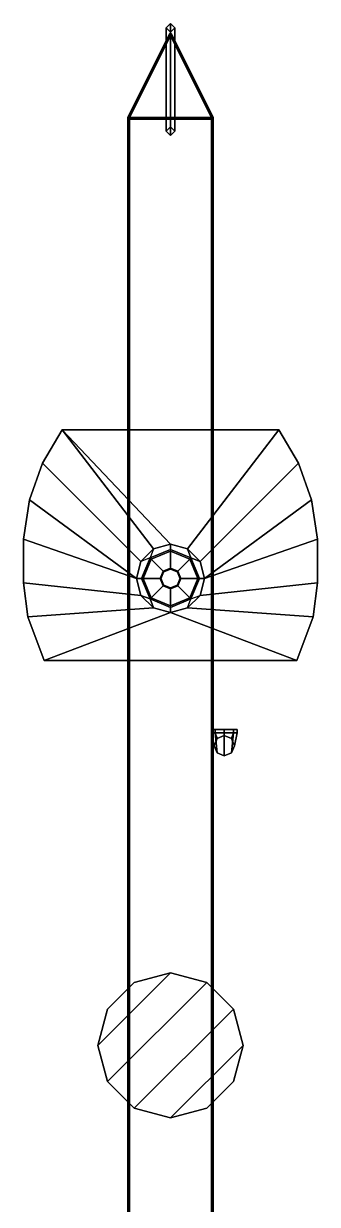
# Model space of a CAD drawing. Extents: x -2.2 to 2.2, y -19.6 to 20.7.
# Drawn here: x -1.72 to 1.72, y 6.89 to 20.72 of the extents above; entities that cross this region are included whole.
import ezdxf

# ---------------------------------------------------------------- set-up
doc = ezdxf.new("R2010")
doc.units = 0
doc.layers.add('SUPERSTRUCTURE', color=3, linetype='CONTINUOUS')

msp = doc.modelspace()

# ---------------------------------------------------------------- linework, layer by layer
at = {"layer": 'SUPERSTRUCTURE'}
for points in [[(0, 19.51, 1.44), (-0.05, 19.46, 1.44), (-0.05, 20.67, 4.45), (0, 20.72, 4.45)], [(0, 20.72, 4.45), (-0.05, 20.67, 4.45), (0, 20.62, 4.45), (0.05, 20.67, 4.45)], [(-0.05, 19.46, 1.44), (0, 19.41, 1.44), (0, 20.62, 4.45), (-0.05, 20.67, 4.45)], [(0.05, 19.46, 1.44), (0, 19.51, 1.44), (0, 20.72, 4.45), (0.05, 20.67, 4.45)], [(0, 19.41, 1.44), (0.05, 19.46, 1.44), (0.05, 20.67, 4.45), (0, 20.62, 4.45)], [(0, 20.6, 4.39), (-0.01, 20.6, 4.38), (-0.5, 19.62, 4.48), (-0.49, 19.61, 4.49)], [(-0.01, 20.6, 4.38), (0, 20.59, 4.37), (-0.49, 19.61, 4.47), (-0.5, 19.62, 4.48)], [(0.01, 20.6, 4.38), (0, 20.6, 4.39), (-0.49, 19.61, 4.49), (-0.48, 19.62, 4.48)], [(0, 20.59, 4.37), (0.01, 20.6, 4.38), (-0.48, 19.62, 4.48), (-0.49, 19.61, 4.47)], [(0, 20.6, 4.39), (-0.01, 20.6, 4.38), (0.48, 19.62, 4.48), (0.49, 19.61, 4.49)], [(-0.01, 20.6, 4.38), (0, 20.59, 4.37), (0.49, 19.61, 4.47), (0.48, 19.62, 4.48)], [(0.01, 20.6, 4.38), (0, 20.6, 4.39), (0.49, 19.61, 4.49), (0.5, 19.62, 4.48)], [(0, 20.59, 4.37), (0.01, 20.6, 4.38), (0.5, 19.62, 4.48), (0.49, 19.61, 4.47)], [(-0.49, 19.61, 4.49), (-0.5, 19.62, 4.48), (-0.5, -1.07, 7.4), (-0.49, -1.08, 7.41)], [(-0.5, 19.62, 4.48), (-0.49, 19.61, 4.47), (-0.49, -1.09, 7.38), (-0.5, -1.07, 7.4)], [(0.49, 19.61, 4.49), (0.48, 19.62, 4.48), (-0.48, 19.62, 4.48), (-0.49, 19.61, 4.49)], [(0.48, 19.62, 4.48), (0.49, 19.61, 4.47), (-0.49, 19.61, 4.47), (-0.48, 19.62, 4.48)], [(-0.48, 19.6, 4.48), (-0.49, 19.61, 4.49), (-0.49, -1.08, 7.41), (-0.48, -1.07, 7.4)], [(-0.49, 19.61, 4.47), (-0.48, 19.6, 4.48), (-0.48, -1.07, 7.4), (-0.49, -1.09, 7.38)], [(0.48, 19.6, 4.48), (0.49, 19.61, 4.49), (-0.49, 19.61, 4.49), (-0.48, 19.6, 4.48)], [(0.49, 19.61, 4.47), (0.48, 19.6, 4.48), (-0.48, 19.6, 4.48), (-0.49, 19.61, 4.47)], [(0.49, 19.61, 4.49), (0.48, 19.6, 4.48), (0.48, -1.07, 7.4), (0.49, -1.08, 7.41)], [(0.48, 19.6, 4.48), (0.49, 19.61, 4.47), (0.49, -1.09, 7.38), (0.48, -1.07, 7.4)], [(0.5, 19.62, 4.48), (0.49, 19.61, 4.49), (0.49, -1.08, 7.41), (0.5, -1.07, 7.4)], [(0.49, 19.61, 4.47), (0.5, 19.62, 4.48), (0.5, -1.07, 7.4), (0.49, -1.09, 7.38)], [(-1.27, 15.96, 1.59), (-1.27, 15.96, 1.57), (-1.5, 15.57, 1.57), (-1.5, 15.57, 1.59)], [(-1.27, 15.96, 1.59), (-1.5, 15.57, 1.59), (-0.346, 14.42, 1.59), (-0.2, 14.566, 1.59)], [(0.2, 14.566, 1.59), (1.27, 15.96, 1.59), (-1.27, 15.96, 1.59), (0, 14.62, 1.59)], [(1.27, 15.96, 1.59), (1.27, 15.96, 1.57), (-1.27, 15.96, 1.57), (-1.27, 15.96, 1.59)], [(-1.27, 15.96, 1.59), (-1.27, 15.96, 1.59), (-0.2, 14.566, 1.59), (0, 14.62, 1.59)], [(0.346, 14.42, 1.59), (1.5, 15.57, 1.59), (1.27, 15.96, 1.59), (0.2, 14.566, 1.59)], [(1.27, 15.96, 1.57), (1.27, 15.96, 1.59), (1.5, 15.57, 1.59), (1.5, 15.57, 1.57)], [(-1.5, 15.57, 1.59), (-1.5, 15.57, 1.57), (-1.65, 15.14, 1.57), (-1.65, 15.14, 1.59)], [(-1.5, 15.57, 1.59), (-1.65, 15.14, 1.59), (-0.4, 14.22, 1.59), (-0.346, 14.42, 1.59)], [(0.4, 14.22, 1.59), (1.65, 15.14, 1.59), (1.5, 15.57, 1.59), (0.346, 14.42, 1.59)], [(1.5, 15.57, 1.57), (1.5, 15.57, 1.59), (1.65, 15.14, 1.59), (1.65, 15.14, 1.57)], [(-1.65, 15.14, 1.59), (-1.65, 15.14, 1.57), (-1.72, 14.68, 1.57), (-1.72, 14.68, 1.59)], [(-1.65, 15.14, 1.59), (-1.72, 14.68, 1.59), (-0.4, 14.22, 1.59)], [(0.4, 14.22, 1.59), (1.72, 14.68, 1.59), (1.65, 15.14, 1.59), (0.4, 14.22, 1.59)], [(1.65, 15.14, 1.57), (1.65, 15.14, 1.59), (1.72, 14.68, 1.59), (1.72, 14.68, 1.57)], [(-1.72, 14.68, 1.59), (-1.72, 14.68, 1.57), (-1.72, 14.17, 1.57), (-1.72, 14.17, 1.59)], [(-1.72, 14.68, 1.59), (-1.72, 14.17, 1.59), (-0.346, 14.02, 1.59), (-0.4, 14.22, 1.59)], [(0.346, 14.02, 1.59), (1.72, 14.17, 1.59), (1.72, 14.68, 1.59), (0.4, 14.22, 1.59)], [(1.72, 14.68, 1.57), (1.72, 14.68, 1.59), (1.72, 14.17, 1.59), (1.72, 14.17, 1.57)], [(-0.2, 14.566, 1.59), (-0.346, 14.42, 1.59), (-0.346, 14.42, 1.61), (-0.2, 14.566, 1.61)], [(0, 14.62, 1.61), (-0.2, 14.566, 1.61), (-0.24, 14.46, 1.61), (0, 14.56, 1.61)], [(0, 14.56, 1.61), (-0.24, 14.46, 1.61), (-0.226, 14.446, 1.64), (0, 14.54, 1.64)], [(0, 14.54, 1.64), (-0.226, 14.446, 1.64), (-0.085, 14.305, 2.16), (0, 14.34, 2.16)], [(0, 14.62, 1.59), (-0.2, 14.566, 1.59), (-0.2, 14.566, 1.61), (0, 14.62, 1.61)], [(0.2, 14.566, 1.61), (0, 14.62, 1.61), (0, 14.56, 1.61), (0.24, 14.46, 1.61)], [(0.2, 14.566, 1.59), (0, 14.62, 1.59), (0, 14.62, 1.61), (0.2, 14.566, 1.61)], [(0.24, 14.46, 1.61), (0, 14.56, 1.61), (0, 14.54, 1.64), (0.226, 14.446, 1.64)], [(0.226, 14.446, 1.64), (0, 14.54, 1.64), (0, 14.34, 2.16), (0.085, 14.305, 2.16)], [(0.346, 14.42, 1.61), (0.2, 14.566, 1.61), (0.24, 14.46, 1.61)], [(0.346, 14.42, 1.59), (0.2, 14.566, 1.59), (0.2, 14.566, 1.61), (0.346, 14.42, 1.61)], [(-0.346, 14.42, 1.61), (-0.4, 14.22, 1.61), (-0.34, 14.22, 1.61), (-0.24, 14.46, 1.61)], [(-0.346, 14.42, 1.59), (-0.4, 14.22, 1.59), (-0.4, 14.22, 1.61), (-0.346, 14.42, 1.61)], [(-0.24, 14.46, 1.61), (-0.34, 14.22, 1.61), (-0.32, 14.22, 1.64), (-0.226, 14.446, 1.64)], [(-0.226, 14.446, 1.64), (-0.32, 14.22, 1.64), (-0.12, 14.22, 2.16), (-0.085, 14.305, 2.16)], [(0.32, 14.22, 1.64), (0.226, 14.446, 1.64), (0.085, 14.305, 2.16), (0.12, 14.22, 2.16)], [(0.34, 14.22, 1.61), (0.24, 14.46, 1.61), (0.226, 14.446, 1.64), (0.32, 14.22, 1.64)], [(0.4, 14.22, 1.61), (0.346, 14.42, 1.61), (0.24, 14.46, 1.61), (0.34, 14.22, 1.61)], [(0.4, 14.22, 1.59), (0.346, 14.42, 1.59), (0.346, 14.42, 1.61), (0.4, 14.22, 1.61)], [(-0.085, 14.305, 2.16), (-0.12, 14.22, 2.16), (-0.11, 14.22, 2.27), (-0.078, 14.298, 2.27)], [(0, 14.34, 2.16), (-0.085, 14.305, 2.16), (-0.078, 14.298, 2.27), (0, 14.33, 2.27)], [(0.085, 14.305, 2.16), (0, 14.34, 2.16), (0, 14.33, 2.27), (0.078, 14.298, 2.27)], [(0.12, 14.22, 2.16), (0.085, 14.305, 2.16), (0.078, 14.298, 2.27), (0.11, 14.22, 2.27)], [(-1.72, 14.17, 1.59), (-1.72, 14.17, 1.57), (-1.67, 13.77, 1.57), (-1.67, 13.77, 1.59)], [(-0.346, 14.02, 1.59), (-1.72, 14.17, 1.59), (-1.67, 13.77, 1.59), (-0.2, 13.874, 1.59)], [(-0.4, 14.22, 1.61), (-0.346, 14.02, 1.61), (-0.24, 13.98, 1.61), (-0.34, 14.22, 1.61)], [(-0.4, 14.22, 1.59), (-0.346, 14.02, 1.59), (-0.346, 14.02, 1.61), (-0.4, 14.22, 1.61)], [(-0.34, 14.22, 1.61), (-0.24, 13.98, 1.61), (-0.226, 13.994, 1.64), (-0.32, 14.22, 1.64)], [(-0.32, 14.22, 1.64), (-0.226, 13.994, 1.64), (-0.085, 14.135, 2.16), (-0.12, 14.22, 2.16)], [(-0.226, 13.994, 1.64), (0, 13.9, 1.64), (0, 14.1, 2.16), (-0.085, 14.135, 2.16)], [(-0.12, 14.22, 2.16), (-0.085, 14.135, 2.16), (-0.078, 14.142, 2.27), (-0.11, 14.22, 2.27)], [(-0.085, 14.135, 2.16), (0, 14.1, 2.16), (0, 14.11, 2.27), (-0.078, 14.142, 2.27)], [(0, 14.1, 2.16), (0.085, 14.135, 2.16), (0.078, 14.142, 2.27), (0, 14.11, 2.27)], [(0, 13.9, 1.64), (0.226, 13.994, 1.64), (0.085, 14.135, 2.16), (0, 14.1, 2.16)], [(0.085, 14.135, 2.16), (0.12, 14.22, 2.16), (0.11, 14.22, 2.27), (0.078, 14.142, 2.27)], [(0.226, 13.994, 1.64), (0.32, 14.22, 1.64), (0.12, 14.22, 2.16), (0.085, 14.135, 2.16)], [(0.2, 13.874, 1.59), (1.67, 13.77, 1.59), (1.72, 14.17, 1.59), (0.346, 14.02, 1.59)], [(0.24, 13.98, 1.61), (0.34, 14.22, 1.61), (0.32, 14.22, 1.64), (0.226, 13.994, 1.64)], [(0.346, 14.02, 1.61), (0.4, 14.22, 1.61), (0.34, 14.22, 1.61), (0.24, 13.98, 1.61)], [(0.346, 14.02, 1.59), (0.4, 14.22, 1.59), (0.4, 14.22, 1.61), (0.346, 14.02, 1.61)], [(1.72, 14.17, 1.57), (1.72, 14.17, 1.59), (1.67, 13.77, 1.59), (1.67, 13.77, 1.57)], [(-0.346, 14.02, 1.61), (-0.2, 13.874, 1.61), (-0.24, 13.98, 1.61)], [(-0.346, 14.02, 1.59), (-0.2, 13.874, 1.59), (-0.2, 13.874, 1.61), (-0.346, 14.02, 1.61)], [(-0.24, 13.98, 1.61), (0, 13.88, 1.61), (0, 13.9, 1.64), (-0.226, 13.994, 1.64)], [(-0.2, 13.874, 1.61), (0, 13.82, 1.61), (0, 13.88, 1.61), (-0.24, 13.98, 1.61)], [(0, 13.88, 1.61), (0.24, 13.98, 1.61), (0.226, 13.994, 1.64), (0, 13.9, 1.64)], [(0, 13.82, 1.61), (0.2, 13.874, 1.61), (0.24, 13.98, 1.61), (0, 13.88, 1.61)], [(0.2, 13.874, 1.59), (0.346, 14.02, 1.59), (0.346, 14.02, 1.61), (0.2, 13.874, 1.61)], [(-0.2, 13.874, 1.59), (-1.67, 13.77, 1.59), (-1.48, 13.26, 1.59), (0, 13.82, 1.59)], [(-0.2, 13.874, 1.59), (0, 13.82, 1.59), (0, 13.82, 1.61), (-0.2, 13.874, 1.61)], [(1.48, 13.26, 1.59), (1.67, 13.77, 1.59), (0.2, 13.874, 1.59), (0, 13.82, 1.59)], [(0, 13.82, 1.59), (0.2, 13.874, 1.59), (0.2, 13.874, 1.61), (0, 13.82, 1.61)], [(-1.67, 13.77, 1.59), (-1.67, 13.77, 1.57), (-1.48, 13.26, 1.57), (-1.48, 13.26, 1.59)], [(1.48, 13.26, 1.59), (0, 13.82, 1.59), (0, 13.82, 1.59), (-1.48, 13.26, 1.59)], [(1.67, 13.77, 1.57), (1.67, 13.77, 1.59), (1.48, 13.26, 1.59), (1.48, 13.26, 1.57)], [(1.48, 13.26, 1.57), (1.48, 13.26, 1.59), (-1.48, 13.26, 1.59), (-1.48, 13.26, 1.57)], [(0.524, 12.412, 2.214), (0.48, 12.412, 2.32), (0.48, 12.45, 2.32), (0.524, 12.45, 2.214)], [(0.48, 12.412, 2.32), (0.524, 12.412, 2.426), (0.524, 12.45, 2.426), (0.48, 12.45, 2.32)], [(0.48, 12.45, 2.32), (0.524, 12.45, 2.426), (0.63, 12.45, 2.47), (0.524, 12.45, 2.214)], [(0.63, 12.412, 2.17), (0.524, 12.412, 2.214), (0.524, 12.45, 2.214), (0.63, 12.45, 2.17)], [(0.524, 12.412, 2.426), (0.63, 12.412, 2.47), (0.63, 12.45, 2.47), (0.524, 12.45, 2.426)], [(0.524, 12.45, 2.214), (0.63, 12.45, 2.47), (0.736, 12.45, 2.426), (0.63, 12.45, 2.17)], [(0.736, 12.412, 2.214), (0.63, 12.412, 2.17), (0.63, 12.45, 2.17), (0.736, 12.45, 2.214)], [(0.63, 12.412, 2.47), (0.736, 12.412, 2.426), (0.736, 12.45, 2.426), (0.63, 12.45, 2.47)], [(0.63, 12.45, 2.17), (0.736, 12.45, 2.426), (0.78, 12.45, 2.32), (0.736, 12.45, 2.214)], [(0.78, 12.412, 2.32), (0.736, 12.412, 2.214), (0.736, 12.45, 2.214), (0.78, 12.45, 2.32)], [(0.736, 12.412, 2.426), (0.78, 12.412, 2.32), (0.78, 12.45, 2.32), (0.736, 12.45, 2.426)], [(0.545, 12.345, 2.16), (0.51, 12.26, 2.24), (0.48, 12.412, 2.32), (0.524, 12.412, 2.214)], [(0.51, 12.26, 2.24), (0.545, 12.175, 2.32), (0.524, 12.412, 2.426), (0.48, 12.412, 2.32)], [(0.545, 12.345, 1.5), (0.51, 12.26, 1.5), (0.51, 12.26, 2.24), (0.545, 12.345, 2.16)], [(0.63, 12.38, 2.13), (0.545, 12.345, 2.16), (0.524, 12.412, 2.214), (0.63, 12.412, 2.17)], [(0.545, 12.175, 2.32), (0.63, 12.14, 2.35), (0.63, 12.412, 2.47), (0.524, 12.412, 2.426)], [(0.63, 12.38, 1.5), (0.545, 12.345, 1.5), (0.545, 12.345, 2.16), (0.63, 12.38, 2.13)], [(0.715, 12.345, 2.16), (0.63, 12.38, 2.13), (0.63, 12.412, 2.17), (0.736, 12.412, 2.214)], [(0.63, 12.14, 2.35), (0.715, 12.175, 2.32), (0.736, 12.412, 2.426), (0.63, 12.412, 2.47)], [(0.715, 12.345, 1.5), (0.63, 12.38, 1.5), (0.63, 12.38, 2.13), (0.715, 12.345, 2.16)], [(0.75, 12.26, 2.24), (0.715, 12.345, 2.16), (0.736, 12.412, 2.214), (0.78, 12.412, 2.32)], [(0.715, 12.175, 2.32), (0.75, 12.26, 2.24), (0.78, 12.412, 2.32), (0.736, 12.412, 2.426)], [(0.75, 12.26, 1.5), (0.715, 12.345, 1.5), (0.715, 12.345, 2.16), (0.75, 12.26, 2.24)], [(0.51, 12.26, 1.5), (0.545, 12.175, 1.5), (0.545, 12.175, 2.32), (0.51, 12.26, 2.24)], [(0.545, 12.175, 1.5), (0.63, 12.14, 1.5), (0.63, 12.14, 2.35), (0.545, 12.175, 2.32)], [(0.63, 12.14, 1.5), (0.715, 12.175, 1.5), (0.715, 12.175, 2.32), (0.63, 12.14, 2.35)], [(0.715, 12.175, 1.5), (0.75, 12.26, 1.5), (0.75, 12.26, 2.24), (0.715, 12.175, 2.32)], [(-0.425, 9.486, 1.8), (-0.736, 9.175, 1.8), (-0.85, 8.75, 1.8), (0, 9.6, 1.8)], [(0, 9.6, 1.8), (-0.85, 8.75, 1.8), (-0.736, 8.325, 1.8), (0.425, 9.486, 1.8)], [(0, 9.6, 1.63), (-0.425, 9.486, 1.608), (-0.425, 9.486, 1.8), (0, 9.6, 1.8)], [(0.425, 9.486, 1.608), (0, 9.6, 1.63), (0, 9.6, 1.8), (0.425, 9.486, 1.8)], [(-0.425, 9.486, 1.608), (-0.736, 9.175, 1.591), (-0.736, 9.175, 1.8), (-0.425, 9.486, 1.8)], [(0.425, 9.486, 1.8), (-0.736, 8.325, 1.8), (-0.425, 8.014, 1.8), (0.736, 9.175, 1.8)], [(0.736, 9.175, 1.591), (0.425, 9.486, 1.608), (0.425, 9.486, 1.8), (0.736, 9.175, 1.8)], [(-0.76, 9.086, 1.59), (-0.85, 8.75, 1.585), (-0.85, 8.75, 1.8), (-0.736, 9.175, 1.8)], [(-0.736, 9.175, 1.591), (-0.76, 9.086, 1.59), (-0.736, 9.175, 1.8)], [(0.736, 9.175, 1.8), (-0.425, 8.014, 1.8), (0, 7.9, 1.8), (0.85, 8.75, 1.8)], [(0.85, 8.75, 1.585), (0.76, 9.086, 1.59), (0.736, 9.175, 1.8), (0.85, 8.75, 1.8)], [(0.76, 9.086, 1.59), (0.736, 9.175, 1.591), (0.736, 9.175, 1.8)], [(-0.85, 8.75, 1.585), (-0.76, 8.414, 1.59), (-0.736, 8.325, 1.8), (-0.85, 8.75, 1.8)], [(0.85, 8.75, 1.8), (0, 7.9, 1.8), (0.425, 8.014, 1.8), (0.736, 8.325, 1.8)], [(0.76, 8.414, 1.59), (0.85, 8.75, 1.585), (0.85, 8.75, 1.8), (0.736, 8.325, 1.8)], [(-0.76, 8.414, 1.59), (-0.736, 8.325, 1.591), (-0.736, 8.325, 1.8)], [(-0.736, 8.325, 1.591), (-0.425, 8.014, 1.608), (-0.425, 8.014, 1.8), (-0.736, 8.325, 1.8)], [(0.425, 8.014, 1.608), (0.736, 8.325, 1.591), (0.736, 8.325, 1.8), (0.425, 8.014, 1.8)], [(0.736, 8.325, 1.591), (0.76, 8.414, 1.59), (0.736, 8.325, 1.8)], [(-0.425, 8.014, 1.608), (0, 7.9, 1.63), (0, 7.9, 1.8), (-0.425, 8.014, 1.8)], [(0, 7.9, 1.63), (0.425, 8.014, 1.608), (0.425, 8.014, 1.8), (0, 7.9, 1.8)]]:
    msp.add_3dface(points, dxfattribs=at)

doc.saveas('drawing.dxf')
